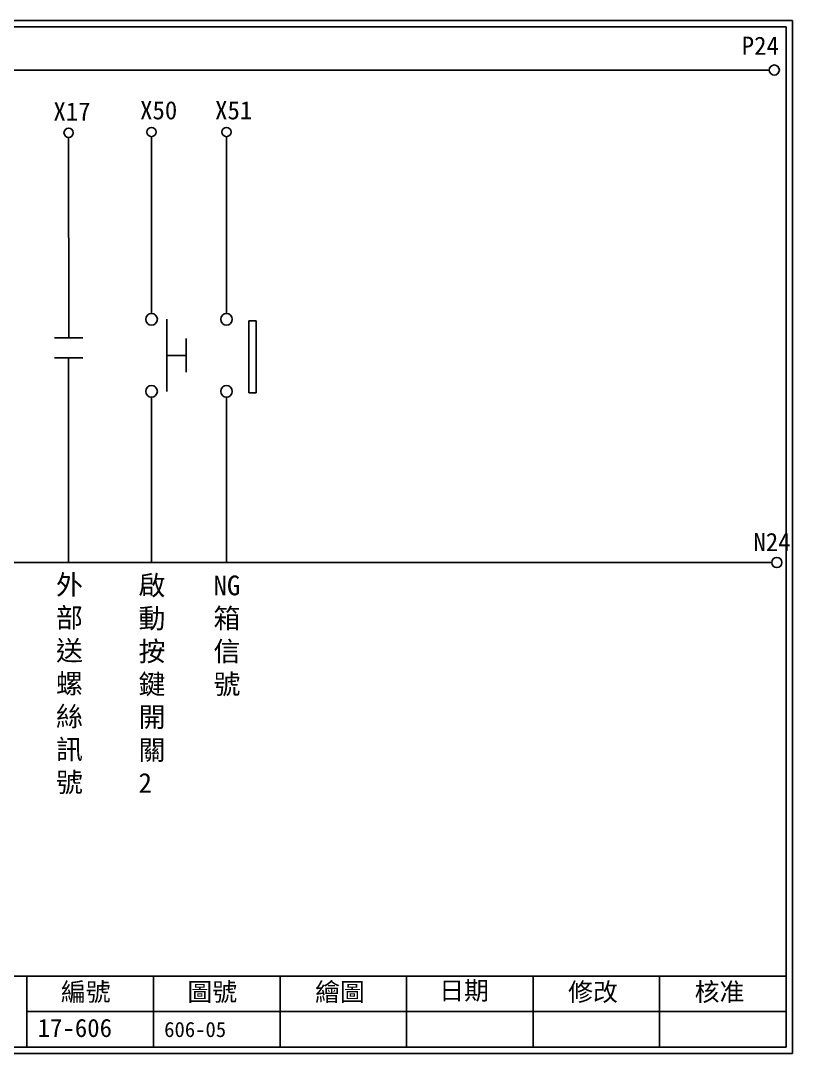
# Model space of a CAD drawing. Extents: x 627 to 914, y 3 to 207.
# Drawn here: x 761.7 to 914.2, y 3 to 207 of the extents above; entities that cross this region are included whole.
import ezdxf

# ---------------------------------------------------------------- set-up
doc = ezdxf.new("R2010")
doc.units = 0
doc.layers.get('0').update_dxf_attribs({"linetype": 'CONTINUOUS'})
doc.layers.add('圖框層', color=7, linetype='CONTINUOUS')
doc.layers.add('標尺寸層', color=3, linetype='CONTINUOUS')
doc.styles.add('CNS', font='romanc.shx', dxfattribs={"bigfont": 'chineset.shx'})
doc.styles.add('STSL', font='kaiu.ttf')

msp = doc.modelspace()

# ---------------------------------------------------------------- linework, layer by layer
for p, q in [((771.2, 144.34), (771.18, 183.91)), ((808.27, 147.7), (806.76, 147.7)), ((794.43, 140.86), (794.43, 144.17)), ((794.43, 140.86), (794.43, 137.55)), ((771.18, 140.37), (771.18, 99.96)), ((808.27, 133.47), (806.76, 133.47))]:
    msp.add_line(p, q)
for centre in [(910.63, 197.22), (911.12, 99.96)]:
    msp.add_circle(centre, 1)
at = {"layer": '圖框層', "color": 7}
for p, q in [((914.2, 206.97), (627.2, 206.97)), ((914.2, 3), (914.2, 206.97)), ((912.95, 205.72), (628.45, 205.72)), ((912.95, 4.25), (912.95, 205.72)), ((628.45, 18.25), (912.95, 18.25)), ((762.95, 4.25), (762.95, 18.25)), ((787.95, 4.25), (787.95, 18.25)), ((812.95, 4.25), (812.95, 18.25)), ((837.95, 4.25), (837.95, 18.25)), ((862.95, 4.25), (862.95, 18.25)), ((887.95, 4.25), (887.95, 18.25)), ((762.95, 11.25), (912.95, 11.25)), ((628.45, 4.25), (912.95, 4.25)), ((627.2, 3), (914.2, 3))]:
    msp.add_line(p, q, dxfattribs=at)
at = {"layer": '標尺寸層', "color": 7}
for p, q in [((632.04, 197.22), (909.63, 197.22)), ((787.56, 184.05), (787.56, 149.13)), ((802.38, 184.05), (802.38, 149.13)), ((790.56, 147.98), (790.56, 133.75)), ((806.76, 133.47), (806.76, 147.7)), ((808.27, 133.47), (808.27, 147.7)), ((768.42, 144.34), (773.99, 144.34)), ((794.43, 140.86), (790.56, 140.86)), ((768.42, 140.37), (773.99, 140.37)), ((787.56, 132.6), (787.56, 100.09)), ((802.38, 132.6), (802.38, 100.09)), ((632.25, 99.96), (910.12, 99.96))]:
    msp.add_line(p, q, dxfattribs=at)
for centre, radius in [((771.18, 184.83), 0.92), ((787.56, 184.97), 0.92), ((802.38, 184.97), 0.92), ((787.56, 147.98), 1.15), ((802.38, 147.98), 1.15), ((787.56, 133.75), 1.15), ((802.38, 133.75), 1.15)]:
    msp.add_circle(centre, radius, dxfattribs=at)

# ---------------------------------------------------------------- texts
at = {"layer": '圖框層', "color": 4, "style": 'STSL'}
for s, height, p in [('P24', 3.6, (904.19, 200.22)), ('X17', 3.6, (768.17, 187.24)), ('X50', 3.6, (785.3, 187.47)), ('X51', 3.6, (800.12, 187.47)), ('N24', 3.6, (906.5, 102.2)), ('編號', 3.6, (769.66, 13.34)), ('圖號', 3.6, (794.66, 13.34)), ('繪圖', 3.6, (819.89, 13.34)), ('日期', 3.6, (844.41, 13.59)), ('修改', 3.6, (869.89, 13.34)), ('核准', 3.6, (894.89, 13.34)), ('17-606', 3.6, (765.06, 6.22)), ('606-05', 3, (790.06, 6.22))]:
    msp.add_text(s, height=height, dxfattribs=at).set_placement(p)
at = {"layer": '標尺寸層', "color": 7, "char_height": 3.9, "style": 'CNS'}
for s, insert, width, attachment_point in [('{\\fDFKai-SB|b0|i0|c136|p65;外部送螺絲訊號}', (771.34, 75.83), 8.6627, 5), ('{\\fDFKai-SB|b0|i0|c136|p65;啟動按鍵開關2}', (784.99, 97.37), 4.9608, 1), ('{\\fDFKai-SB|b0|i0|c136|p65;NG\\P箱\\P信號}', (799.81, 97.37), 4.9608, 1)]:
    msp.add_mtext(s, dxfattribs=dict(at, insert=insert, width=width, attachment_point=attachment_point))

doc.saveas('drawing.dxf')
